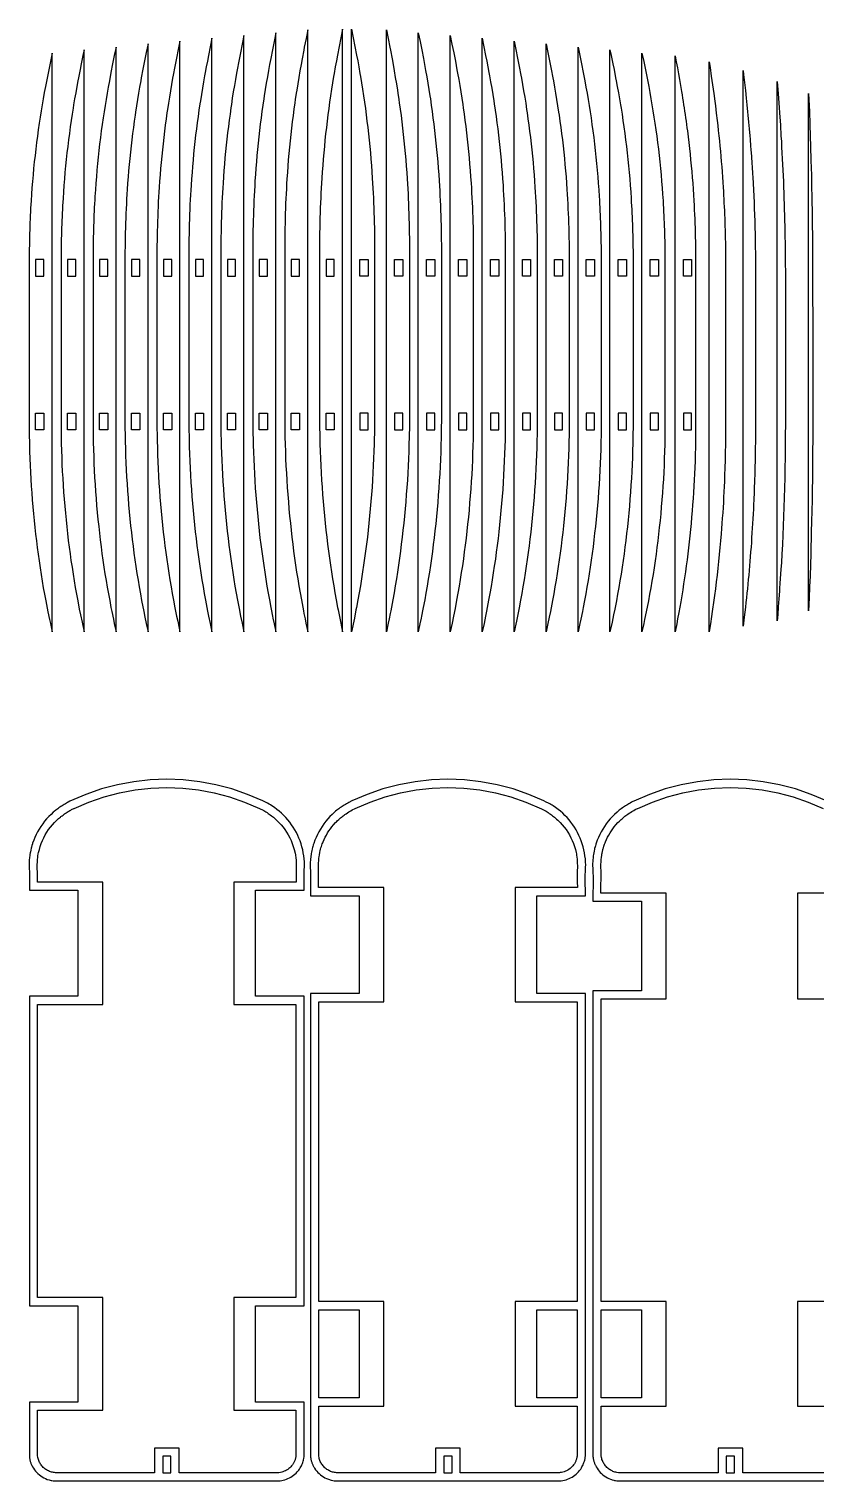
# Model space of a CAD drawing. Extents: x -23.6 to 62.2, y -80.9 to -11.5.
# Drawn here: x 10.55 to 34.45, y -56.18 to -12.07 of the extents above; entities that cross this region are included whole.
import ezdxf

# ---------------------------------------------------------------- set-up
doc = ezdxf.new("R2010")
doc.units = 0
doc.layers.get('0').update_dxf_attribs({"linetype": 'CONTINUOUS'})
doc.layers.add('SECTIONCUTEDGES', color=18, linetype='CONTINUOUS')

msp = doc.modelspace()

# ---------------------------------------------------------------- linework, layer by layer
for points in [[(11.001, -19.074), (10.751, -19.074), (10.751, -19.575), (11.001, -19.575)], [(11.973, -19.074), (11.723, -19.074), (11.723, -19.575), (11.973, -19.575)], [(12.943, -19.074), (12.693, -19.074), (12.693, -19.575), (12.943, -19.575)], [(13.913, -19.074), (13.664, -19.074), (13.664, -19.575), (13.913, -19.575)], [(14.884, -19.074), (14.634, -19.074), (14.634, -19.575), (14.884, -19.575)], [(15.853, -19.074), (15.604, -19.074), (15.604, -19.575), (15.853, -19.575)], [(16.825, -19.074), (16.575, -19.074), (16.575, -19.575), (16.825, -19.575)], [(17.795, -19.074), (17.545, -19.074), (17.545, -19.575), (17.795, -19.575)], [(18.766, -19.074), (18.516, -19.074), (18.516, -19.575), (18.766, -19.575)], [(19.824, -19.074), (19.574, -19.074), (19.574, -19.575), (19.824, -19.575)], [(25.538, -19.074), (25.788, -19.074), (25.788, -19.575), (25.538, -19.575)], [(27.478, -19.074), (27.728, -19.074), (27.728, -19.575), (27.478, -19.575)], [(11.001, -24.244), (10.751, -24.244), (10.751, -23.743), (11.001, -23.743)], [(11.973, -24.244), (11.723, -24.244), (11.723, -23.743), (11.973, -23.743)], [(12.943, -24.244), (12.693, -24.244), (12.693, -23.743), (12.943, -23.743)], [(13.913, -24.244), (13.664, -24.244), (13.664, -23.743), (13.913, -23.743)], [(14.884, -24.244), (14.634, -24.244), (14.634, -23.743), (14.884, -23.743)], [(15.853, -24.244), (15.604, -24.244), (15.604, -23.743), (15.853, -23.743)], [(16.825, -24.244), (16.575, -24.244), (16.575, -23.743), (16.825, -23.743)], [(17.795, -24.244), (17.545, -24.244), (17.545, -23.743), (17.795, -23.743)], [(18.766, -24.244), (18.516, -24.244), (18.516, -23.743), (18.766, -23.743)], [(19.824, -24.244), (19.574, -24.244), (19.574, -23.743), (19.824, -23.743)], [(29.67, -24.244), (29.67, -23.743), (29.42, -23.743), (29.42, -24.244)], [(30.428, -24.244), (30.678, -24.244), (30.678, -23.743), (30.428, -23.743)], [(23.151, -55.932), (23.401, -55.932), (23.401, -55.432), (23.151, -55.432)], [(31.728, -55.932), (31.978, -55.932), (31.978, -55.432), (31.728, -55.432)]]:
    msp.add_lwpolyline(points, close=True)
at = {"layer": 'SECTIONCUTEDGES'}
for points in [[(16.106, -30.385), (16.106, -12.351), (16.053, -12.61), (16.001, -12.87), (15.967, -13.044), (15.934, -13.217), (15.901, -13.391), (15.884, -13.486), (15.849, -13.676), (15.817, -13.867), (15.785, -14.058), (15.755, -14.249), (15.74, -14.344), (15.712, -14.536), (15.685, -14.725), (15.66, -14.914), (15.635, -15.103), (15.612, -15.292), (15.591, -15.482), (15.57, -15.672), (15.551, -15.861), (15.533, -16.051), (15.516, -16.241), (15.501, -16.432), (15.486, -16.622), (15.473, -16.812), (15.464, -16.96), (15.456, -17.108), (15.448, -17.256), (15.44, -17.404), (15.434, -17.553), (15.428, -17.701), (15.423, -17.849), (15.418, -17.997), (15.414, -18.146), (15.411, -18.294), (15.409, -18.442), (15.406, -18.689), (15.406, -24.056), (15.407, -24.25), (15.411, -24.449), (15.413, -24.549), (15.418, -24.765), (15.425, -24.98), (15.434, -25.196), (15.444, -25.411), (15.455, -25.627), (15.468, -25.842), (15.483, -26.057), (15.499, -26.272), (15.516, -26.487), (15.535, -26.702), (15.556, -26.917), (15.578, -27.131), (15.601, -27.341), (15.625, -27.55), (15.651, -27.758), (15.678, -27.967), (15.707, -28.176), (15.737, -28.384), (15.769, -28.592), (15.802, -28.8), (15.837, -29.007), (15.873, -29.215), (15.911, -29.422), (15.975, -29.755), (16.005, -29.907), (16.051, -30.126)], [(17.076, -30.385), (17.076, -12.266), (17.023, -12.527), (16.971, -12.788), (16.921, -13.049), (16.871, -13.311), (16.854, -13.406), (16.82, -13.598), (16.787, -13.789), (16.756, -13.981), (16.725, -14.173), (16.696, -14.365), (16.682, -14.461), (16.656, -14.651), (16.63, -14.841), (16.606, -15.031), (16.583, -15.221), (16.561, -15.412), (16.541, -15.602), (16.521, -15.793), (16.503, -15.984), (16.487, -16.175), (16.471, -16.366), (16.457, -16.557), (16.444, -16.748), (16.435, -16.897), (16.426, -17.046), (16.418, -17.194), (16.411, -17.343), (16.404, -17.492), (16.398, -17.641), (16.393, -17.79), (16.389, -17.939), (16.385, -18.088), (16.382, -18.237), (16.379, -18.386), (16.377, -18.558), (16.376, -18.634), (16.376, -24.026), (16.377, -24.173), (16.381, -24.422), (16.383, -24.522), (16.389, -24.738), (16.396, -24.955), (16.404, -25.171), (16.414, -25.388), (16.426, -25.604), (16.439, -25.821), (16.453, -26.037), (16.469, -26.253), (16.487, -26.469), (16.506, -26.685), (16.526, -26.901), (16.548, -27.116), (16.571, -27.326), (16.595, -27.536), (16.621, -27.746), (16.649, -27.956), (16.677, -28.165), (16.708, -28.375), (16.739, -28.584), (16.773, -28.792), (16.807, -29.001), (16.844, -29.209), (16.881, -29.417), (16.93, -29.676), (16.976, -29.905), (17.021, -30.125)], [(18.047, -30.385), (18.047, -12.181), (17.993, -12.443), (17.942, -12.705), (17.891, -12.968), (17.858, -13.143), (17.824, -13.327), (17.79, -13.519), (17.758, -13.711), (17.726, -13.904), (17.696, -14.097), (17.681, -14.194), (17.653, -14.387), (17.626, -14.577), (17.6, -14.768), (17.576, -14.959), (17.553, -15.15), (17.531, -15.342), (17.511, -15.533), (17.492, -15.725), (17.474, -15.916), (17.457, -16.108), (17.442, -16.3), (17.427, -16.492), (17.414, -16.684), (17.405, -16.834), (17.396, -16.983), (17.389, -17.133), (17.381, -17.282), (17.375, -17.432), (17.369, -17.581), (17.364, -17.731), (17.359, -17.881), (17.355, -18.03), (17.352, -18.18), (17.349, -18.33), (17.348, -18.479), (17.347, -18.606), (17.346, -23.996), (17.348, -24.143), (17.352, -24.394), (17.354, -24.494), (17.359, -24.712), (17.366, -24.929), (17.375, -25.147), (17.385, -25.364), (17.396, -25.582), (17.409, -25.799), (17.424, -26.016), (17.44, -26.234), (17.457, -26.451), (17.476, -26.668), (17.497, -26.884), (17.519, -27.101), (17.541, -27.312), (17.566, -27.523), (17.592, -27.734), (17.619, -27.945), (17.648, -28.155), (17.678, -28.365), (17.71, -28.575), (17.743, -28.785), (17.778, -28.995), (17.814, -29.204), (17.852, -29.413), (17.896, -29.647), (17.906, -29.698), (17.946, -29.903), (17.96, -29.972), (17.996, -30.145)], [(19.017, -30.385), (19.017, -12.096), (18.964, -12.359), (18.912, -12.623), (18.895, -12.711), (18.845, -12.975), (18.812, -13.151), (18.778, -13.344), (18.744, -13.537), (18.712, -13.731), (18.681, -13.924), (18.666, -14.021), (18.637, -14.215), (18.623, -14.312), (18.596, -14.504), (18.571, -14.695), (18.547, -14.887), (18.524, -15.079), (18.502, -15.272), (18.481, -15.464), (18.462, -15.656), (18.444, -15.849), (18.427, -16.042), (18.412, -16.234), (18.398, -16.427), (18.385, -16.62), (18.375, -16.77), (18.367, -16.921), (18.359, -17.071), (18.352, -17.221), (18.345, -17.371), (18.339, -17.522), (18.334, -17.672), (18.329, -17.822), (18.326, -17.973), (18.322, -18.123), (18.32, -18.273), (18.318, -18.424), (18.317, -18.563), (18.317, -23.966), (18.319, -24.164), (18.323, -24.416), (18.324, -24.467), (18.33, -24.685), (18.337, -24.904), (18.345, -25.123), (18.355, -25.341), (18.367, -25.56), (18.38, -25.778), (18.394, -25.996), (18.41, -26.214), (18.428, -26.432), (18.447, -26.65), (18.467, -26.868), (18.489, -27.086), (18.512, -27.298), (18.536, -27.51), (18.562, -27.722), (18.589, -27.933), (18.618, -28.145), (18.648, -28.356), (18.68, -28.567), (18.713, -28.778), (18.748, -28.988), (18.784, -29.198), (18.822, -29.408), (18.886, -29.747), (18.901, -29.824), (18.935, -29.992), (18.962, -30.122)], [(20.076, -30.385), (20.076, -12.069), (20.022, -12.333), (19.97, -12.597), (19.92, -12.861), (19.887, -13.037), (19.853, -13.222), (19.819, -13.415), (19.803, -13.512), (19.77, -13.706), (19.74, -13.9), (19.71, -14.094), (19.682, -14.289), (19.655, -14.48), (19.629, -14.672), (19.605, -14.865), (19.582, -15.057), (19.56, -15.249), (19.54, -15.442), (19.521, -15.635), (19.503, -15.828), (19.486, -16.021), (19.47, -16.214), (19.456, -16.407), (19.443, -16.6), (19.434, -16.75), (19.425, -16.901), (19.417, -17.051), (19.41, -17.202), (19.404, -17.352), (19.398, -17.503), (19.393, -17.653), (19.388, -17.804), (19.384, -17.954), (19.381, -18.105), (19.378, -18.256), (19.376, -18.483), (19.375, -18.546), (19.375, -23.957), (19.377, -24.154), (19.381, -24.407), (19.382, -24.458), (19.388, -24.677), (19.395, -24.896), (19.404, -25.115), (19.414, -25.334), (19.425, -25.552), (19.438, -25.771), (19.453, -25.99), (19.469, -26.208), (19.486, -26.427), (19.505, -26.645), (19.526, -26.863), (19.547, -27.081), (19.57, -27.293), (19.595, -27.506), (19.621, -27.718), (19.648, -27.93), (19.677, -28.141), (19.707, -28.353), (19.739, -28.564), (19.772, -28.775), (19.807, -28.986), (19.843, -29.197), (19.881, -29.407), (19.925, -29.643), (19.939, -29.72), (19.989, -29.969)], [(20.346, -30.385), (20.346, -12.069), (20.399, -12.333), (20.451, -12.597), (20.502, -12.861), (20.535, -13.037), (20.568, -13.222), (20.602, -13.415), (20.619, -13.512), (20.651, -13.706), (20.682, -13.9), (20.712, -14.094), (20.74, -14.289), (20.767, -14.48), (20.792, -14.672), (20.816, -14.865), (20.839, -15.057), (20.861, -15.249), (20.882, -15.442), (20.901, -15.635), (20.919, -15.828), (20.936, -16.021), (20.951, -16.214), (20.965, -16.407), (20.978, -16.6), (20.988, -16.75), (20.996, -16.901), (21.004, -17.051), (21.011, -17.202), (21.018, -17.352), (21.024, -17.503), (21.029, -17.653), (21.034, -17.804), (21.037, -17.954), (21.041, -18.105), (21.043, -18.256), (21.046, -18.483), (21.046, -18.546), (21.046, -23.957), (21.044, -24.154), (21.04, -24.407), (21.039, -24.458), (21.034, -24.677), (21.026, -24.896), (21.018, -25.115), (21.008, -25.334), (20.996, -25.552), (20.983, -25.771), (20.969, -25.99), (20.953, -26.208), (20.935, -26.427), (20.916, -26.645), (20.896, -26.863), (20.874, -27.081), (20.851, -27.293), (20.827, -27.506), (20.801, -27.718), (20.774, -27.93), (20.745, -28.141), (20.715, -28.353), (20.683, -28.564), (20.65, -28.775), (20.615, -28.986), (20.579, -29.197), (20.541, -29.407), (20.497, -29.643), (20.482, -29.72), (20.432, -29.969)], [(21.404, -30.385), (21.404, -12.096), (21.458, -12.359), (21.51, -12.623), (21.527, -12.711), (21.577, -12.975), (21.609, -13.151), (21.644, -13.344), (21.677, -13.537), (21.71, -13.731), (21.74, -13.924), (21.755, -14.021), (21.784, -14.215), (21.798, -14.312), (21.825, -14.504), (21.851, -14.695), (21.875, -14.887), (21.898, -15.079), (21.92, -15.272), (21.94, -15.464), (21.959, -15.656), (21.977, -15.849), (21.994, -16.042), (22.01, -16.234), (22.024, -16.427), (22.037, -16.62), (22.046, -16.77), (22.055, -16.921), (22.063, -17.071), (22.07, -17.221), (22.076, -17.371), (22.082, -17.522), (22.088, -17.672), (22.092, -17.822), (22.096, -17.973), (22.099, -18.123), (22.102, -18.273), (22.104, -18.424), (22.105, -18.563), (22.105, -23.966), (22.103, -24.164), (22.099, -24.416), (22.098, -24.467), (22.092, -24.685), (22.085, -24.904), (22.076, -25.123), (22.066, -25.341), (22.055, -25.56), (22.042, -25.778), (22.027, -25.996), (22.011, -26.214), (21.994, -26.432), (21.975, -26.65), (21.954, -26.868), (21.933, -27.086), (21.91, -27.298), (21.885, -27.51), (21.859, -27.722), (21.832, -27.933), (21.803, -28.145), (21.773, -28.356), (21.741, -28.567), (21.708, -28.778), (21.673, -28.988), (21.637, -29.198), (21.6, -29.408), (21.536, -29.747), (21.52, -29.824), (21.486, -29.992), (21.459, -30.122)], [(22.461, -29.972), (22.425, -30.145), (22.375, -30.385), (22.375, -12.181), (22.428, -12.443), (22.48, -12.705), (22.531, -12.968), (22.563, -13.143), (22.597, -13.327), (22.631, -13.519), (22.664, -13.711), (22.696, -13.904), (22.726, -14.097), (22.741, -14.194), (22.769, -14.387), (22.796, -14.577), (22.821, -14.768), (22.845, -14.959), (22.868, -15.15), (22.89, -15.342), (22.911, -15.533), (22.93, -15.725), (22.948, -15.916), (22.965, -16.108), (22.98, -16.3), (22.994, -16.492), (23.007, -16.684), (23.016, -16.834), (23.025, -16.983), (23.033, -17.133), (23.04, -17.282), (23.047, -17.432), (23.053, -17.581), (23.058, -17.731), (23.062, -17.881), (23.066, -18.03), (23.07, -18.18), (23.072, -18.33), (23.074, -18.479), (23.075, -18.606), (23.075, -23.996), (23.074, -24.143), (23.07, -24.394), (23.068, -24.494), (23.062, -24.712), (23.055, -24.929), (23.047, -25.147), (23.037, -25.364), (23.025, -25.582), (23.012, -25.799), (22.998, -26.016), (22.982, -26.234), (22.964, -26.451), (22.945, -26.668), (22.925, -26.884), (22.903, -27.101), (22.88, -27.312), (22.856, -27.523), (22.83, -27.734), (22.803, -27.945), (22.774, -28.155), (22.743, -28.365), (22.712, -28.575), (22.678, -28.785), (22.644, -28.995), (22.608, -29.204), (22.57, -29.413), (22.526, -29.647), (22.516, -29.698), (22.475, -29.903)], [(23.345, -30.385), (23.345, -12.266), (23.398, -12.527), (23.45, -12.788), (23.501, -13.049), (23.55, -13.311), (23.568, -13.406), (23.602, -13.598), (23.634, -13.789), (23.666, -13.981), (23.696, -14.173), (23.725, -14.365), (23.739, -14.461), (23.766, -14.651), (23.792, -14.841), (23.816, -15.031), (23.839, -15.221), (23.86, -15.412), (23.881, -15.602), (23.9, -15.793), (23.918, -15.984), (23.935, -16.175), (23.95, -16.366), (23.965, -16.557), (23.978, -16.748), (23.987, -16.897), (23.995, -17.046), (24.003, -17.194), (24.011, -17.343), (24.017, -17.492), (24.023, -17.641), (24.028, -17.79), (24.033, -17.939), (24.037, -18.088), (24.04, -18.237), (24.043, -18.386), (24.045, -18.558), (24.045, -18.634), (24.045, -24.026), (24.044, -24.173), (24.04, -24.422), (24.038, -24.522), (24.033, -24.738), (24.026, -24.955), (24.017, -25.171), (24.007, -25.388), (23.996, -25.604), (23.983, -25.821), (23.968, -26.037), (23.952, -26.253), (23.935, -26.469), (23.916, -26.685), (23.895, -26.901), (23.873, -27.116), (23.851, -27.326), (23.826, -27.536), (23.8, -27.746), (23.773, -27.956), (23.744, -28.165), (23.714, -28.375), (23.682, -28.584), (23.649, -28.792), (23.614, -29.001), (23.578, -29.209), (23.54, -29.417), (23.491, -29.676), (23.446, -29.905), (23.4, -30.125)], [(24.316, -30.385), (24.316, -12.351), (24.369, -12.61), (24.421, -12.87), (24.455, -13.044), (24.488, -13.217), (24.52, -13.391), (24.538, -13.486), (24.572, -13.676), (24.605, -13.867), (24.636, -14.058), (24.667, -14.249), (24.681, -14.344), (24.71, -14.536), (24.736, -14.725), (24.762, -14.914), (24.786, -15.103), (24.809, -15.292), (24.831, -15.482), (24.851, -15.672), (24.871, -15.861), (24.889, -16.051), (24.905, -16.241), (24.921, -16.432), (24.935, -16.622), (24.948, -16.812), (24.957, -16.96), (24.966, -17.108), (24.974, -17.256), (24.981, -17.404), (24.988, -17.553), (24.994, -17.701), (24.999, -17.849), (25.003, -17.997), (25.007, -18.146), (25.01, -18.294), (25.013, -18.442), (25.016, -18.689), (25.016, -24.056), (25.014, -24.25), (25.011, -24.449), (25.009, -24.549), (25.003, -24.765), (24.996, -24.98), (24.988, -25.196), (24.978, -25.411), (24.966, -25.627), (24.953, -25.842), (24.939, -26.057), (24.923, -26.272), (24.905, -26.487), (24.886, -26.702), (24.866, -26.917), (24.844, -27.131), (24.821, -27.341), (24.797, -27.55), (24.771, -27.758), (24.743, -27.967), (24.715, -28.176), (24.684, -28.384), (24.653, -28.592), (24.619, -28.8), (24.585, -29.007), (24.548, -29.215), (24.511, -29.422), (24.447, -29.755), (24.416, -29.907), (24.371, -30.126)], [(12.224, -30.385), (12.224, -12.704), (12.189, -12.873), (12.136, -13.128), (12.102, -13.298), (12.052, -13.553), (12.036, -13.638), (12.002, -13.817), (11.968, -14.003), (11.935, -14.19), (11.903, -14.377), (11.888, -14.471), (11.859, -14.658), (11.83, -14.846), (11.802, -15.042), (11.775, -15.239), (11.749, -15.436), (11.725, -15.633), (11.703, -15.83), (11.681, -16.028), (11.661, -16.225), (11.643, -16.423), (11.626, -16.621), (11.61, -16.819), (11.596, -17.017), (11.583, -17.215), (11.576, -17.326), (11.57, -17.437), (11.564, -17.549), (11.559, -17.66), (11.554, -17.771), (11.549, -17.883), (11.545, -17.994), (11.541, -18.106), (11.537, -18.217), (11.534, -18.329), (11.531, -18.44), (11.528, -18.59), (11.524, -18.898), (11.524, -18.956), (11.524, -24.18), (11.526, -24.37), (11.53, -24.614), (11.531, -24.663), (11.537, -24.875), (11.544, -25.086), (11.552, -25.297), (11.562, -25.508), (11.574, -25.719), (11.587, -25.931), (11.601, -26.141), (11.617, -26.352), (11.635, -26.563), (11.654, -26.774), (11.674, -26.984), (11.696, -27.194), (11.719, -27.4), (11.743, -27.605), (11.769, -27.81), (11.796, -28.014), (11.825, -28.219), (11.856, -28.423), (11.887, -28.627), (11.921, -28.831), (11.955, -29.034), (11.991, -29.238), (12.029, -29.441), (12.078, -29.693), (12.113, -29.867), (12.16, -30.089)], [(13.195, -30.385), (13.195, -12.619), (13.141, -12.874), (13.089, -13.131), (13.039, -13.387), (12.99, -13.643), (12.955, -13.831), (12.922, -14.019), (12.889, -14.206), (12.859, -14.395), (12.829, -14.583), (12.801, -14.771), (12.772, -14.969), (12.745, -15.166), (12.72, -15.364), (12.696, -15.562), (12.673, -15.76), (12.652, -15.959), (12.632, -16.157), (12.613, -16.356), (12.596, -16.555), (12.58, -16.754), (12.566, -16.952), (12.553, -17.152), (12.547, -17.263), (12.54, -17.375), (12.534, -17.487), (12.529, -17.599), (12.524, -17.711), (12.519, -17.823), (12.515, -17.935), (12.511, -18.047), (12.508, -18.159), (12.505, -18.271), (12.502, -18.383), (12.499, -18.495), (12.496, -18.725), (12.495, -18.872), (12.494, -24.15), (12.496, -24.341), (12.497, -24.39), (12.501, -24.636), (12.507, -24.848), (12.514, -25.06), (12.523, -25.273), (12.533, -25.485), (12.544, -25.697), (12.557, -25.909), (12.572, -26.121), (12.588, -26.333), (12.605, -26.545), (12.624, -26.756), (12.645, -26.968), (12.666, -27.179), (12.689, -27.385), (12.714, -27.591), (12.74, -27.797), (12.767, -28.003), (12.796, -28.208), (12.826, -28.414), (12.858, -28.619), (12.891, -28.823), (12.926, -29.028), (12.962, -29.232), (13, -29.436), (13.039, -29.64), (13.063, -29.765), (13.113, -30.003), (13.14, -30.13)], [(14.165, -30.385), (14.165, -12.52), (14.112, -12.778), (14.06, -13.035), (14.009, -13.293), (13.96, -13.551), (13.943, -13.645), (13.909, -13.834), (13.876, -14.022), (13.844, -14.211), (13.814, -14.401), (13.785, -14.59), (13.771, -14.685), (13.744, -14.872), (13.719, -15.059), (13.695, -15.247), (13.672, -15.434), (13.65, -15.622), (13.629, -15.81), (13.61, -15.998), (13.592, -16.186), (13.575, -16.375), (13.56, -16.563), (13.546, -16.751), (13.533, -16.94), (13.523, -17.087), (13.515, -17.233), (13.507, -17.38), (13.5, -17.527), (13.493, -17.673), (13.487, -17.82), (13.482, -17.967), (13.477, -18.114), (13.474, -18.261), (13.47, -18.408), (13.468, -18.554), (13.466, -18.701), (13.465, -18.818), (13.465, -24.115), (13.465, -24.18), (13.468, -24.407), (13.472, -24.604), (13.477, -24.818), (13.484, -25.031), (13.493, -25.245), (13.503, -25.458), (13.515, -25.671), (13.528, -25.885), (13.542, -26.098), (13.558, -26.311), (13.576, -26.524), (13.594, -26.736), (13.615, -26.949), (13.637, -27.162), (13.66, -27.369), (13.684, -27.576), (13.71, -27.783), (13.737, -27.99), (13.766, -28.196), (13.796, -28.403), (13.828, -28.609), (13.861, -28.815), (13.896, -29.02), (13.932, -29.226), (13.97, -29.431), (14.034, -29.761), (14.07, -29.937), (14.11, -30.128)], [(15.136, -30.385), (15.136, -12.435), (15.082, -12.694), (15.03, -12.953), (14.98, -13.212), (14.931, -13.471), (14.913, -13.565), (14.879, -13.755), (14.846, -13.945), (14.815, -14.135), (14.784, -14.325), (14.755, -14.515), (14.741, -14.61), (14.715, -14.798), (14.689, -14.987), (14.665, -15.175), (14.642, -15.363), (14.62, -15.552), (14.6, -15.741), (14.58, -15.93), (14.563, -16.119), (14.546, -16.308), (14.53, -16.497), (14.516, -16.687), (14.503, -16.876), (14.494, -17.023), (14.485, -17.171), (14.477, -17.318), (14.47, -17.466), (14.463, -17.613), (14.458, -17.76), (14.452, -17.908), (14.448, -18.056), (14.444, -18.203), (14.441, -18.351), (14.438, -18.498), (14.436, -18.646), (14.435, -18.771), (14.435, -24.086), (14.436, -24.215), (14.438, -24.378), (14.442, -24.576), (14.448, -24.791), (14.455, -25.006), (14.463, -25.22), (14.473, -25.435), (14.485, -25.649), (14.498, -25.863), (14.512, -26.077), (14.528, -26.291), (14.546, -26.505), (14.565, -26.719), (14.585, -26.933), (14.607, -27.146), (14.63, -27.355), (14.655, -27.563), (14.68, -27.771), (14.708, -27.978), (14.737, -28.186), (14.767, -28.393), (14.799, -28.6), (14.832, -28.807), (14.867, -29.014), (14.903, -29.22), (14.94, -29.426), (14.984, -29.658), (15.035, -29.909), (15.067, -30.063)], [(25.286, -30.385), (25.286, -12.435), (25.339, -12.694), (25.391, -12.953), (25.442, -13.212), (25.491, -13.471), (25.508, -13.565), (25.542, -13.755), (25.575, -13.945), (25.607, -14.135), (25.637, -14.325), (25.666, -14.515), (25.68, -14.61), (25.707, -14.798), (25.732, -14.987), (25.757, -15.175), (25.78, -15.363), (25.801, -15.552), (25.822, -15.741), (25.841, -15.93), (25.859, -16.119), (25.876, -16.308), (25.891, -16.497), (25.905, -16.687), (25.918, -16.876), (25.928, -17.023), (25.936, -17.171), (25.944, -17.318), (25.951, -17.466), (25.958, -17.613), (25.964, -17.76), (25.969, -17.908), (25.974, -18.056), (25.978, -18.203), (25.981, -18.351), (25.983, -18.498), (25.985, -18.646), (25.986, -18.771), (25.986, -24.086), (25.985, -24.215), (25.983, -24.378), (25.979, -24.576), (25.974, -24.791), (25.967, -25.006), (25.958, -25.22), (25.948, -25.435), (25.937, -25.649), (25.924, -25.863), (25.909, -26.077), (25.893, -26.291), (25.876, -26.505), (25.857, -26.719), (25.836, -26.933), (25.814, -27.146), (25.791, -27.355), (25.767, -27.563), (25.741, -27.771), (25.714, -27.978), (25.685, -28.186), (25.655, -28.393), (25.623, -28.6), (25.59, -28.807), (25.555, -29.014), (25.519, -29.22), (25.481, -29.426), (25.437, -29.658), (25.387, -29.909), (25.355, -30.063)], [(26.256, -30.385), (26.256, -12.52), (26.31, -12.778), (26.362, -13.035), (26.412, -13.293), (26.461, -13.551), (26.479, -13.645), (26.513, -13.834), (26.546, -14.022), (26.577, -14.211), (26.608, -14.401), (26.637, -14.59), (26.651, -14.685), (26.677, -14.872), (26.703, -15.059), (26.727, -15.247), (26.75, -15.434), (26.772, -15.622), (26.792, -15.81), (26.811, -15.998), (26.829, -16.186), (26.846, -16.375), (26.862, -16.563), (26.876, -16.751), (26.889, -16.94), (26.898, -17.087), (26.907, -17.233), (26.915, -17.38), (26.922, -17.527), (26.928, -17.673), (26.934, -17.82), (26.94, -17.967), (26.944, -18.114), (26.948, -18.261), (26.951, -18.408), (26.954, -18.554), (26.956, -18.701), (26.957, -18.818), (26.957, -24.115), (26.956, -24.18), (26.953, -24.407), (26.95, -24.604), (26.944, -24.818), (26.937, -25.031), (26.929, -25.245), (26.919, -25.458), (26.907, -25.671), (26.894, -25.885), (26.879, -26.098), (26.864, -26.311), (26.846, -26.524), (26.827, -26.736), (26.807, -26.949), (26.785, -27.162), (26.762, -27.369), (26.737, -27.576), (26.712, -27.783), (26.684, -27.99), (26.655, -28.196), (26.625, -28.403), (26.593, -28.609), (26.56, -28.815), (26.525, -29.02), (26.489, -29.226), (26.452, -29.431), (26.388, -29.761), (26.352, -29.937), (26.311, -30.128)], [(27.227, -30.385), (27.227, -12.619), (27.28, -12.874), (27.332, -13.131), (27.383, -13.387), (27.432, -13.643), (27.466, -13.831), (27.5, -14.019), (27.532, -14.206), (27.563, -14.395), (27.593, -14.583), (27.621, -14.771), (27.649, -14.969), (27.676, -15.166), (27.702, -15.364), (27.726, -15.562), (27.749, -15.76), (27.77, -15.959), (27.79, -16.157), (27.808, -16.356), (27.825, -16.555), (27.841, -16.754), (27.855, -16.952), (27.868, -17.152), (27.875, -17.263), (27.881, -17.375), (27.887, -17.487), (27.893, -17.599), (27.898, -17.711), (27.902, -17.823), (27.907, -17.935), (27.91, -18.047), (27.914, -18.159), (27.917, -18.271), (27.92, -18.383), (27.922, -18.495), (27.926, -18.725), (27.927, -18.872), (27.927, -24.15), (27.925, -24.341), (27.925, -24.39), (27.92, -24.636), (27.915, -24.848), (27.907, -25.06), (27.899, -25.273), (27.889, -25.485), (27.877, -25.697), (27.864, -25.909), (27.85, -26.121), (27.834, -26.333), (27.816, -26.545), (27.797, -26.756), (27.777, -26.968), (27.755, -27.179), (27.732, -27.385), (27.708, -27.591), (27.682, -27.797), (27.655, -28.003), (27.626, -28.208), (27.596, -28.414), (27.564, -28.619), (27.531, -28.823), (27.496, -29.028), (27.46, -29.232), (27.422, -29.436), (27.383, -29.64), (27.358, -29.765), (27.309, -30.003), (27.282, -30.13)], [(28.197, -30.385), (28.197, -12.704), (28.233, -12.873), (28.285, -13.128), (28.32, -13.298), (28.37, -13.553), (28.386, -13.638), (28.42, -13.817), (28.454, -14.003), (28.487, -14.19), (28.518, -14.377), (28.533, -14.471), (28.563, -14.658), (28.591, -14.846), (28.62, -15.042), (28.647, -15.239), (28.672, -15.436), (28.696, -15.633), (28.719, -15.83), (28.74, -16.028), (28.76, -16.225), (28.779, -16.423), (28.796, -16.621), (28.812, -16.819), (28.826, -17.017), (28.839, -17.215), (28.845, -17.326), (28.852, -17.437), (28.857, -17.549), (28.863, -17.66), (28.868, -17.771), (28.873, -17.883), (28.877, -17.994), (28.881, -18.106), (28.884, -18.217), (28.887, -18.329), (28.89, -18.44), (28.893, -18.59), (28.897, -18.898), (28.898, -18.956), (28.898, -24.18), (28.896, -24.37), (28.892, -24.614), (28.89, -24.663), (28.885, -24.875), (28.878, -25.086), (28.869, -25.297), (28.859, -25.508), (28.848, -25.719), (28.835, -25.931), (28.82, -26.141), (28.804, -26.352), (28.787, -26.563), (28.768, -26.774), (28.747, -26.984), (28.726, -27.194), (28.703, -27.4), (28.678, -27.605), (28.652, -27.81), (28.625, -28.014), (28.596, -28.219), (28.566, -28.423), (28.534, -28.627), (28.501, -28.831), (28.466, -29.034), (28.43, -29.238), (28.392, -29.441), (28.343, -29.693), (28.308, -29.867), (28.261, -30.089)], [(11.254, -30.385), (11.254, -12.802), (11.201, -13.055), (11.149, -13.308), (11.098, -13.562), (11.049, -13.816), (11.014, -14.002), (10.981, -14.187), (10.949, -14.373), (10.918, -14.559), (10.888, -14.746), (10.86, -14.932), (10.831, -15.128), (10.805, -15.323), (10.779, -15.519), (10.755, -15.715), (10.732, -15.911), (10.711, -16.108), (10.691, -16.304), (10.672, -16.501), (10.655, -16.697), (10.64, -16.894), (10.625, -17.091), (10.612, -17.288), (10.606, -17.399), (10.6, -17.509), (10.594, -17.62), (10.588, -17.731), (10.583, -17.842), (10.578, -17.952), (10.574, -18.063), (10.57, -18.174), (10.567, -18.285), (10.564, -18.396), (10.561, -18.506), (10.555, -18.875), (10.554, -19.02), (10.554, -24.214), (10.555, -24.404), (10.56, -24.646), (10.561, -24.695), (10.566, -24.905), (10.573, -25.115), (10.582, -25.325), (10.592, -25.535), (10.603, -25.745), (10.616, -25.955), (10.631, -26.165), (10.647, -26.375), (10.664, -26.584), (10.683, -26.794), (10.704, -27.003), (10.726, -27.212), (10.748, -27.416), (10.773, -27.62), (10.799, -27.824), (10.826, -28.027), (10.855, -28.231), (10.885, -28.434), (10.917, -28.637), (10.95, -28.84), (10.985, -29.042), (11.021, -29.244), (11.059, -29.446), (11.123, -29.771), (11.172, -30.007), (11.199, -30.132)], [(29.168, -30.385), (29.168, -12.802), (29.221, -13.055), (29.273, -13.308), (29.323, -13.562), (29.373, -13.816), (29.407, -14.002), (29.441, -14.187), (29.473, -14.373), (29.504, -14.559), (29.533, -14.746), (29.562, -14.932), (29.59, -15.128), (29.617, -15.323), (29.643, -15.519), (29.667, -15.715), (29.689, -15.911), (29.711, -16.108), (29.731, -16.304), (29.749, -16.501), (29.766, -16.697), (29.782, -16.894), (29.796, -17.091), (29.809, -17.288), (29.816, -17.399), (29.822, -17.509), (29.828, -17.62), (29.833, -17.731), (29.838, -17.842), (29.843, -17.952), (29.847, -18.063), (29.851, -18.174), (29.855, -18.285), (29.858, -18.396), (29.861, -18.506), (29.867, -18.875), (29.868, -19.02), (29.868, -24.214), (29.866, -24.404), (29.862, -24.646), (29.861, -24.695), (29.855, -24.905), (29.848, -25.115), (29.84, -25.325), (29.83, -25.535), (29.818, -25.745), (29.805, -25.955), (29.791, -26.165), (29.775, -26.375), (29.757, -26.584), (29.738, -26.794), (29.718, -27.003), (29.696, -27.212), (29.673, -27.416), (29.649, -27.62), (29.623, -27.824), (29.596, -28.027), (29.567, -28.231), (29.536, -28.434), (29.505, -28.637), (29.471, -28.84), (29.437, -29.042), (29.4, -29.244), (29.363, -29.446), (29.299, -29.771), (29.25, -30.007), (29.223, -30.132)], [(30.224, -30.142), (30.176, -30.385), (30.176, -12.887), (30.21, -13.067), (30.244, -13.247), (30.277, -13.427), (30.309, -13.607), (30.34, -13.788), (30.371, -13.968), (30.388, -14.068), (30.404, -14.168), (30.42, -14.267), (30.435, -14.367), (30.451, -14.467), (30.465, -14.566), (30.48, -14.666), (30.494, -14.766), (30.508, -14.866), (30.522, -14.966), (30.535, -15.066), (30.548, -15.166), (30.57, -15.342), (30.591, -15.518), (30.611, -15.694), (30.63, -15.871), (30.648, -16.047), (30.664, -16.224), (30.68, -16.4), (30.695, -16.577), (30.709, -16.754), (30.721, -16.931), (30.733, -17.108), (30.744, -17.285), (30.751, -17.423), (30.758, -17.561), (30.765, -17.699), (30.771, -17.837), (30.776, -17.975), (30.781, -18.113), (30.786, -18.251), (30.789, -18.389), (30.793, -18.527), (30.795, -18.665), (30.797, -18.803), (30.8, -19.074), (30.8, -24.271), (30.798, -24.486), (30.797, -24.54), (30.793, -24.778), (30.787, -24.99), (30.78, -25.201), (30.773, -25.39), (30.765, -25.579), (30.756, -25.768), (30.745, -25.957), (30.734, -26.146), (30.721, -26.334), (30.707, -26.523), (30.693, -26.711), (30.677, -26.9), (30.66, -27.088), (30.642, -27.276), (30.623, -27.464), (30.603, -27.647), (30.582, -27.83), (30.561, -28.013), (30.538, -28.196), (30.514, -28.378), (30.489, -28.561), (30.462, -28.743), (30.435, -28.925), (30.407, -29.107), (30.377, -29.288), (30.347, -29.47), (30.29, -29.794), (30.253, -29.993)], [(31.209, -30.385), (31.209, -13.063), (31.236, -13.237), (31.275, -13.499), (31.312, -13.761), (31.349, -14.023), (31.38, -14.258), (31.399, -14.405), (31.427, -14.627), (31.453, -14.849), (31.47, -14.997), (31.488, -15.153), (31.504, -15.31), (31.52, -15.467), (31.536, -15.624), (31.55, -15.78), (31.564, -15.937), (31.578, -16.094), (31.59, -16.251), (31.602, -16.408), (31.614, -16.566), (31.624, -16.723), (31.634, -16.88), (31.641, -16.998), (31.648, -17.116), (31.654, -17.234), (31.66, -17.351), (31.666, -17.469), (31.671, -17.587), (31.676, -17.705), (31.681, -17.823), (31.685, -17.941), (31.689, -18.059), (31.692, -18.177), (31.697, -18.375), (31.702, -18.616), (31.703, -18.697), (31.706, -18.914), (31.708, -19.12), (31.708, -19.188), (31.708, -24.306), (31.705, -24.632), (31.704, -24.713), (31.701, -24.911), (31.694, -25.201), (31.689, -25.375), (31.679, -25.651), (31.673, -25.811), (31.666, -25.971), (31.658, -26.131), (31.65, -26.29), (31.641, -26.45), (31.631, -26.609), (31.621, -26.769), (31.61, -26.929), (31.599, -27.088), (31.587, -27.247), (31.574, -27.407), (31.556, -27.616), (31.537, -27.825), (31.517, -28.033), (31.496, -28.242), (31.474, -28.451), (31.45, -28.659), (31.425, -28.867), (31.399, -29.075), (31.372, -29.283), (31.344, -29.491), (31.315, -29.699), (31.272, -29.986), (31.26, -30.066)], [(32.242, -30.215), (32.242, -13.324), (32.256, -13.447), (32.285, -13.694), (32.312, -13.941), (32.337, -14.169), (32.358, -14.376), (32.379, -14.584), (32.389, -14.688), (32.408, -14.896), (32.427, -15.104), (32.445, -15.312), (32.453, -15.417), (32.47, -15.627), (32.478, -15.732), (32.494, -15.941), (32.508, -16.151), (32.515, -16.256), (32.528, -16.466), (32.534, -16.571), (32.545, -16.762), (32.555, -16.953), (32.565, -17.144), (32.573, -17.335), (32.581, -17.526), (32.588, -17.717), (32.594, -17.908), (32.599, -18.099), (32.604, -18.29), (32.608, -18.481), (32.611, -18.672), (32.614, -18.901), (32.615, -19.125), (32.616, -19.297), (32.616, -24.287), (32.614, -24.585), (32.611, -24.824), (32.609, -25.003), (32.604, -25.231), (32.601, -25.345), (32.595, -25.573), (32.588, -25.8), (32.58, -26.028), (32.576, -26.142), (32.566, -26.369), (32.559, -26.514), (32.552, -26.658), (32.545, -26.803), (32.537, -26.947), (32.529, -27.092), (32.52, -27.236), (32.511, -27.38), (32.501, -27.525), (32.491, -27.669), (32.481, -27.813), (32.47, -27.957), (32.459, -28.102), (32.447, -28.241), (32.436, -28.38), (32.424, -28.519), (32.411, -28.658), (32.398, -28.797), (32.385, -28.935), (32.371, -29.074), (32.357, -29.213), (32.342, -29.352), (32.327, -29.491), (32.312, -29.629), (32.276, -29.936)], [(33.275, -30.053), (33.275, -13.665), (33.304, -14.041), (33.335, -14.457), (33.346, -14.61), (33.372, -14.99), (33.392, -15.316), (33.403, -15.489), (33.412, -15.662), (33.422, -15.835), (33.431, -16.008), (33.439, -16.182), (33.448, -16.355), (33.455, -16.528), (33.463, -16.702), (33.47, -16.875), (33.477, -17.048), (33.483, -17.222), (33.488, -17.388), (33.493, -17.555), (33.498, -17.722), (33.503, -17.889), (33.507, -18.055), (33.51, -18.222), (33.513, -18.389), (33.516, -18.556), (33.519, -18.723), (33.52, -18.89), (33.522, -19.057), (33.523, -19.223), (33.524, -19.429), (33.525, -19.636), (33.527, -21.555), (33.524, -23.99), (33.522, -24.489), (33.52, -24.793), (33.517, -25.097), (33.513, -25.402), (33.507, -25.706), (33.5, -26.01), (33.492, -26.314), (33.483, -26.599), (33.472, -26.883), (33.461, -27.167), (33.448, -27.451), (33.433, -27.735), (33.418, -28.019), (33.403, -28.275), (33.389, -28.488), (33.381, -28.626), (33.361, -28.913), (33.351, -29.057), (33.346, -29.145), (33.328, -29.382), (33.31, -29.619), (33.291, -29.856)], [(34.231, -29.75), (34.231, -14.025), (34.253, -14.576), (34.267, -14.957), (34.281, -15.338), (34.29, -15.63), (34.302, -16.067), (34.314, -16.505), (34.32, -16.797), (34.329, -17.235), (34.337, -17.673), (34.341, -17.965), (34.346, -18.403), (34.348, -18.694), (34.35, -18.95), (34.351, -19.28), (34.356, -21.723), (34.355, -24.392), (34.354, -24.608), (34.353, -24.824), (34.352, -25.04), (34.35, -25.257), (34.348, -25.473), (34.345, -25.742), (34.34, -26.063), (34.335, -26.384), (34.328, -26.706), (34.321, -27.027), (34.313, -27.349), (34.309, -27.509), (34.3, -27.844), (34.295, -28.011), (34.284, -28.345), (34.273, -28.679), (34.261, -29.014), (34.248, -29.348)], [(20.597, -19.575), (20.597, -19.074), (20.847, -19.074), (20.847, -19.575)], [(21.906, -19.575), (21.656, -19.575), (21.656, -19.074), (21.906, -19.074)], [(22.626, -19.575), (22.626, -19.074), (22.876, -19.074), (22.876, -19.575)], [(23.597, -19.575), (23.597, -19.074), (23.847, -19.074), (23.847, -19.575)], [(24.568, -19.575), (24.568, -19.074), (24.818, -19.074), (24.818, -19.575)], [(26.508, -19.575), (26.508, -19.074), (26.758, -19.074), (26.758, -19.575)], [(28.449, -19.575), (28.449, -19.074), (28.699, -19.074), (28.699, -19.575)], [(29.42, -19.575), (29.42, -19.074), (29.67, -19.074), (29.67, -19.575)], [(30.428, -19.575), (30.428, -19.074), (30.678, -19.074), (30.678, -19.575)], [(20.597, -24.244), (20.847, -24.244), (20.847, -23.743), (20.597, -23.743)], [(21.656, -24.244), (21.906, -24.244), (21.906, -23.743), (21.656, -23.743)], [(22.626, -24.244), (22.876, -24.244), (22.876, -23.743), (22.626, -23.743)], [(23.847, -24.244), (23.847, -23.743), (23.597, -23.743), (23.597, -24.244)], [(24.568, -24.244), (24.818, -24.244), (24.818, -23.743), (24.568, -23.743)], [(25.538, -24.244), (25.788, -24.244), (25.788, -23.743), (25.538, -23.743)], [(26.508, -24.244), (26.758, -24.244), (26.758, -23.743), (26.508, -23.743)], [(27.478, -24.244), (27.728, -24.244), (27.728, -23.743), (27.478, -23.743)], [(28.449, -24.244), (28.699, -24.244), (28.699, -23.743), (28.449, -23.743)], [(11.106, -56.133), (11.16, -56.151), (11.192, -56.16), (11.22, -56.166), (11.248, -56.171), (11.286, -56.177), (11.337, -56.182), (18.13, -56.182), (18.175, -56.178), (18.225, -56.171), (18.274, -56.16), (18.322, -56.147), (18.369, -56.131), (18.416, -56.112), (18.461, -56.09), (18.505, -56.066), (18.547, -56.039), (18.588, -56.009), (18.626, -55.978), (18.663, -55.943), (18.698, -55.907), (18.722, -55.879), (18.745, -55.849), (18.767, -55.819), (18.787, -55.788), (18.806, -55.756), (18.823, -55.723), (18.839, -55.689), (18.854, -55.655), (18.867, -55.62), (18.878, -55.584), (18.888, -55.548), (18.901, -55.487), (18.906, -55.452), (18.908, -55.438), (18.908, -55.43), (18.909, -53.785), (17.433, -53.785), (17.433, -50.857), (18.909, -50.857), (18.909, -41.455), (17.433, -41.455), (17.433, -38.236), (18.909, -38.236), (18.908, -38.189), (18.907, -38.004), (18.906, -37.911), (18.907, -37.795), (18.909, -37.661), (18.912, -37.599), (18.916, -37.546), (18.918, -37.501), (18.918, -37.466), (18.915, -37.373), (18.908, -37.28), (18.897, -37.188), (18.882, -37.096), (18.864, -37.005), (18.841, -36.915), (18.815, -36.826), (18.784, -36.738), (18.75, -36.652), (18.713, -36.567), (18.671, -36.484), (18.626, -36.402), (18.578, -36.323), (18.526, -36.246), (18.471, -36.171), (18.413, -36.099), (18.352, -36.029), (18.288, -35.962), (18.221, -35.897), (18.151, -35.836), (18.079, -35.778), (18.004, -35.722), (17.922, -35.667), (17.883, -35.643), (17.848, -35.622), (17.797, -35.593), (17.77, -35.579), (17.67, -35.529), (17.65, -35.52), (17.189, -35.322), (16.714, -35.158), (16.229, -35.03), (15.735, -34.938), (15.236, -34.883), (14.734, -34.864), (14.233, -34.883), (13.734, -34.938), (13.24, -35.03), (12.755, -35.158), (12.28, -35.322), (11.791, -35.533), (11.743, -35.557), (11.724, -35.567), (11.689, -35.586), (11.655, -35.605), (11.621, -35.625), (11.587, -35.646), (11.553, -35.667), (11.52, -35.689), (11.487, -35.711), (11.455, -35.734), (11.423, -35.758), (11.391, -35.782), (11.36, -35.806), (11.315, -35.843), (11.288, -35.866), (11.218, -35.93), (11.15, -35.997), (11.085, -36.067), (11.024, -36.14), (10.965, -36.216), (10.911, -36.295), (10.859, -36.375), (10.812, -36.458), (10.768, -36.543), (10.728, -36.63), (10.692, -36.718), (10.66, -36.808), (10.655, -36.823), (10.639, -36.874), (10.625, -36.926), (10.617, -36.956), (10.603, -37.017), (10.593, -37.063), (10.586, -37.1), (10.578, -37.144), (10.572, -37.189), (10.566, -37.233), (10.563, -37.256), (10.559, -37.301), (10.554, -37.368), (10.553, -37.392), (10.551, -37.449), (10.551, -37.473), (10.552, -37.524), (10.554, -37.557), (10.556, -37.588), (10.56, -37.662), (10.561, -37.74), (10.562, -37.784), (10.562, -37.856), (10.561, -38.082), (10.56, -38.236), (12.036, -38.236), (12.036, -41.455), (10.56, -41.455), (10.56, -50.857), (12.036, -50.857), (12.036, -53.785), (10.56, -53.785), (10.561, -55.433), (10.561, -55.443), (10.564, -55.462), (10.567, -55.485), (10.57, -55.506), (10.574, -55.526), (10.579, -55.547), (10.584, -55.568), (10.59, -55.588), (10.596, -55.608), (10.603, -55.628), (10.61, -55.648), (10.618, -55.668), (10.626, -55.687), (10.635, -55.707), (10.646, -55.728), (10.658, -55.75), (10.685, -55.797), (10.716, -55.841), (10.749, -55.883), (10.785, -55.923), (10.823, -55.96), (10.864, -55.996), (10.906, -56.028), (10.951, -56.058), (10.998, -56.085), (11.046, -56.108)], [(11.059, -55.829), (11.033, -55.811), (11.009, -55.79), (10.985, -55.769), (10.963, -55.746), (10.942, -55.722), (10.922, -55.697), (10.904, -55.671), (10.887, -55.644), (10.872, -55.616), (10.858, -55.587), (10.846, -55.557), (10.835, -55.527), (10.826, -55.496), (10.819, -55.465), (10.81, -55.409), (10.81, -54.035), (12.79, -54.035), (12.79, -50.607), (10.81, -50.607), (10.81, -41.704), (12.79, -41.704), (12.79, -37.986), (10.805, -37.986), (10.804, -37.816), (10.802, -37.446), (10.804, -37.393), (10.806, -37.35), (10.808, -37.321), (10.811, -37.292), (10.815, -37.248), (10.821, -37.204), (10.823, -37.19), (10.833, -37.132), (10.842, -37.089), (10.864, -36.997), (10.891, -36.905), (10.923, -36.815), (10.959, -36.726), (10.999, -36.639), (11.044, -36.555), (11.093, -36.473), (11.146, -36.393), (11.203, -36.317), (11.264, -36.243), (11.329, -36.173), (11.397, -36.105), (11.448, -36.058), (11.503, -36.013), (11.521, -35.998), (11.558, -35.969), (11.583, -35.95), (11.608, -35.932), (11.633, -35.914), (11.659, -35.897), (11.685, -35.88), (11.711, -35.863), (11.737, -35.847), (11.764, -35.831), (11.79, -35.816), (11.817, -35.801), (11.845, -35.786), (11.912, -35.752), (11.92, -35.748), (12.37, -35.555), (12.828, -35.398), (13.295, -35.274), (13.771, -35.186), (14.251, -35.132), (14.734, -35.115), (15.218, -35.132), (15.698, -35.186), (16.174, -35.274), (16.641, -35.398), (17.099, -35.555), (17.556, -35.751), (17.572, -35.759), (17.644, -35.796), (17.679, -35.816), (17.713, -35.836), (17.747, -35.856), (17.781, -35.877), (17.814, -35.899), (17.846, -35.922), (17.879, -35.945), (17.911, -35.969), (17.942, -35.993), (17.973, -36.018), (18.003, -36.044), (18.072, -36.105), (18.14, -36.173), (18.205, -36.243), (18.266, -36.317), (18.323, -36.394), (18.376, -36.473), (18.425, -36.555), (18.47, -36.64), (18.51, -36.726), (18.546, -36.815), (18.578, -36.905), (18.605, -36.997), (18.63, -37.104), (18.64, -37.154), (18.646, -37.19), (18.652, -37.234), (18.655, -37.263), (18.66, -37.307), (18.664, -37.372), (18.666, -37.414), (18.666, -37.435), (18.667, -37.478), (18.666, -37.647), (18.665, -37.986), (16.774, -37.986), (16.774, -41.704), (18.659, -41.704), (18.659, -50.607), (16.774, -50.607), (16.774, -54.035), (18.659, -54.035), (18.659, -55.41), (18.652, -55.461), (18.648, -55.482), (18.643, -55.502), (18.638, -55.522), (18.631, -55.543), (18.624, -55.562), (18.616, -55.582), (18.607, -55.601), (18.598, -55.62), (18.588, -55.639), (18.577, -55.657), (18.566, -55.674), (18.553, -55.692), (18.528, -55.723), (18.501, -55.753), (18.472, -55.781), (18.442, -55.807), (18.409, -55.831), (18.375, -55.852), (18.34, -55.871), (18.303, -55.888), (18.265, -55.902), (18.227, -55.914), (18.187, -55.923), (18.14, -55.93), (18.115, -55.932), (15.109, -55.932), (15.109, -55.183), (14.36, -55.183), (14.36, -55.932), (11.351, -55.932), (11.323, -55.929), (11.292, -55.925), (11.26, -55.919), (11.23, -55.911), (11.2, -55.901), (11.17, -55.89), (11.141, -55.877), (11.113, -55.863), (11.085, -55.847)], [(19.447, -56.028), (19.492, -56.058), (19.539, -56.085), (19.587, -56.108), (19.646, -56.132), (19.674, -56.142), (19.696, -56.149), (19.728, -56.158), (19.742, -56.162), (19.78, -56.17), (19.818, -56.176), (19.865, -56.181), (19.879, -56.182), (26.671, -56.182), (26.716, -56.178), (26.766, -56.171), (26.815, -56.16), (26.863, -56.147), (26.911, -56.131), (26.957, -56.112), (27.002, -56.09), (27.046, -56.066), (27.088, -56.039), (27.129, -56.009), (27.167, -55.978), (27.204, -55.943), (27.239, -55.907), (27.263, -55.879), (27.286, -55.849), (27.308, -55.819), (27.328, -55.788), (27.347, -55.756), (27.364, -55.723), (27.38, -55.689), (27.395, -55.655), (27.408, -55.62), (27.419, -55.584), (27.429, -55.548), (27.439, -55.502), (27.444, -55.472), (27.448, -55.446), (27.45, -55.428), (27.45, -41.371), (25.974, -41.371), (25.974, -38.402), (27.45, -38.402), (27.449, -38.343), (27.447, -37.926), (27.447, -37.896), (27.448, -37.748), (27.45, -37.688), (27.451, -37.635), (27.454, -37.59), (27.456, -37.573), (27.458, -37.519), (27.459, -37.471), (27.456, -37.373), (27.449, -37.28), (27.438, -37.188), (27.423, -37.096), (27.405, -37.005), (27.382, -36.915), (27.356, -36.826), (27.325, -36.738), (27.291, -36.652), (27.254, -36.567), (27.212, -36.484), (27.167, -36.402), (27.119, -36.323), (27.067, -36.246), (27.012, -36.171), (26.954, -36.099), (26.893, -36.029), (26.829, -35.962), (26.762, -35.897), (26.692, -35.836), (26.62, -35.778), (26.545, -35.722), (26.468, -35.67), (26.439, -35.652), (26.404, -35.631), (26.366, -35.609), (26.332, -35.59), (26.261, -35.554), (26.192, -35.52), (25.73, -35.322), (25.255, -35.158), (24.77, -35.03), (24.276, -34.938), (23.777, -34.883), (23.276, -34.864), (22.774, -34.883), (22.275, -34.938), (21.781, -35.03), (21.296, -35.158), (20.821, -35.322), (20.36, -35.52), (20.265, -35.567), (20.231, -35.586), (20.196, -35.605), (20.162, -35.625), (20.128, -35.646), (20.094, -35.667), (20.061, -35.689), (20.028, -35.711), (19.996, -35.734), (19.964, -35.758), (19.932, -35.782), (19.901, -35.806), (19.864, -35.836), (19.83, -35.866), (19.759, -35.93), (19.691, -35.997), (19.626, -36.067), (19.565, -36.14), (19.506, -36.216), (19.452, -36.295), (19.4, -36.375), (19.353, -36.458), (19.309, -36.543), (19.269, -36.63), (19.233, -36.718), (19.199, -36.816), (19.185, -36.859), (19.17, -36.911), (19.166, -36.926), (19.151, -36.987), (19.14, -37.032), (19.131, -37.078), (19.123, -37.122), (19.116, -37.167), (19.113, -37.189), (19.107, -37.233), (19.102, -37.278), (19.098, -37.323), (19.094, -37.38), (19.093, -37.415), (19.092, -37.473), (19.092, -37.491), (19.094, -37.552), (19.1, -37.642), (19.102, -37.693), (19.104, -37.904), (19.104, -37.971), (19.102, -38.175), (19.102, -38.402), (20.577, -38.402), (20.577, -41.371), (19.102, -41.371), (19.102, -55.431), (19.103, -55.443), (19.105, -55.462), (19.108, -55.485), (19.111, -55.506), (19.115, -55.526), (19.12, -55.547), (19.125, -55.568), (19.131, -55.588), (19.137, -55.608), (19.144, -55.628), (19.151, -55.648), (19.159, -55.668), (19.167, -55.687), (19.176, -55.707), (19.194, -55.743), (19.198, -55.749), (19.226, -55.797), (19.257, -55.841), (19.29, -55.883), (19.326, -55.923), (19.364, -55.96), (19.405, -55.996)], [(19.626, -55.847), (19.6, -55.829), (19.574, -55.811), (19.55, -55.79), (19.526, -55.769), (19.504, -55.746), (19.483, -55.722), (19.463, -55.697), (19.445, -55.671), (19.428, -55.644), (19.413, -55.616), (19.399, -55.587), (19.387, -55.557), (19.376, -55.527), (19.367, -55.496), (19.36, -55.465), (19.354, -55.433), (19.352, -55.414), (19.351, -55.41), (19.351, -53.91), (21.331, -53.91), (21.331, -50.732), (19.351, -50.732), (19.351, -41.621), (21.331, -41.621), (21.331, -38.152), (19.346, -38.152), (19.346, -37.966), (19.348, -37.78), (19.348, -37.687), (19.346, -37.571), (19.345, -37.515), (19.346, -37.452), (19.347, -37.404), (19.351, -37.343), (19.357, -37.274), (19.365, -37.206), (19.37, -37.17), (19.374, -37.147), (19.382, -37.102), (19.386, -37.08), (19.396, -37.035), (19.407, -36.99), (19.419, -36.946), (19.433, -36.902), (19.443, -36.87), (19.459, -36.827), (19.473, -36.79), (19.485, -36.759), (19.515, -36.69), (19.548, -36.623), (19.583, -36.557), (19.621, -36.493), (19.662, -36.43), (19.705, -36.369), (19.75, -36.309), (19.798, -36.251), (19.862, -36.181), (19.888, -36.154), (19.914, -36.128), (19.957, -36.088), (19.986, -36.061), (20.015, -36.037), (20.044, -36.013), (20.058, -36.001), (20.088, -35.977), (20.118, -35.955), (20.148, -35.933), (20.183, -35.908), (20.223, -35.882), (20.263, -35.856), (20.304, -35.831), (20.325, -35.819), (20.367, -35.796), (20.461, -35.748), (20.912, -35.555), (21.369, -35.398), (21.836, -35.274), (22.312, -35.186), (22.792, -35.132), (23.276, -35.115), (23.759, -35.132), (24.239, -35.186), (24.715, -35.274), (25.182, -35.398), (25.64, -35.555), (26.117, -35.761), (26.179, -35.793), (26.22, -35.816), (26.254, -35.836), (26.288, -35.856), (26.322, -35.877), (26.355, -35.899), (26.387, -35.922), (26.42, -35.945), (26.452, -35.969), (26.483, -35.993), (26.514, -36.018), (26.544, -36.044), (26.576, -36.071), (26.609, -36.102), (26.681, -36.173), (26.746, -36.243), (26.807, -36.317), (26.864, -36.394), (26.917, -36.473), (26.966, -36.555), (27.011, -36.64), (27.051, -36.726), (27.087, -36.815), (27.119, -36.905), (27.146, -36.997), (27.168, -37.09), (27.177, -37.131), (27.184, -37.174), (27.19, -37.216), (27.191, -37.23), (27.197, -37.288), (27.199, -37.316), (27.203, -37.374), (27.205, -37.42), (27.206, -37.482), (27.206, -37.545), (27.204, -37.639), (27.204, -37.702), (27.204, -37.877), (27.205, -37.984), (27.206, -38.152), (25.315, -38.152), (25.315, -41.621), (27.2, -41.621), (27.2, -50.732), (25.315, -50.732), (25.315, -53.91), (27.2, -53.91), (27.199, -55.415), (27.198, -55.432), (27.194, -55.455), (27.189, -55.482), (27.184, -55.502), (27.179, -55.522), (27.172, -55.543), (27.165, -55.562), (27.157, -55.582), (27.148, -55.601), (27.139, -55.62), (27.129, -55.639), (27.118, -55.657), (27.107, -55.674), (27.094, -55.692), (27.069, -55.723), (27.042, -55.753), (27.013, -55.781), (26.983, -55.807), (26.95, -55.831), (26.916, -55.852), (26.881, -55.871), (26.844, -55.888), (26.806, -55.902), (26.768, -55.914), (26.729, -55.923), (26.687, -55.929), (26.66, -55.932), (23.65, -55.932), (23.65, -55.183), (22.901, -55.183), (22.901, -55.932), (19.888, -55.932), (19.864, -55.929), (19.833, -55.925), (19.802, -55.919), (19.771, -55.911), (19.741, -55.901), (19.711, -55.89), (19.682, -55.877), (19.654, -55.863)], [(19.351, -53.66), (19.351, -50.982), (20.577, -50.982), (20.577, -53.66)], [(25.974, -53.66), (25.974, -50.982), (27.2, -50.982), (27.2, -53.66)], [(27.929, -53.66), (27.929, -50.982), (29.155, -50.982), (29.155, -53.66)], [(14.61, -55.932), (14.86, -55.932), (14.86, -55.432), (14.61, -55.432)]]:
    msp.add_lwpolyline(points, close=True, dxfattribs=at)
for points in [[(34.77, -35.52), (34.307, -35.322), (33.833, -35.158), (33.347, -35.03), (32.854, -34.938), (32.355, -34.883), (31.853, -34.864), (31.352, -34.883), (30.853, -34.938), (30.359, -35.03), (29.874, -35.158), (29.399, -35.322), (28.922, -35.527), (28.891, -35.542), (28.853, -35.562), (28.808, -35.586), (28.774, -35.605), (28.739, -35.625), (28.706, -35.646), (28.672, -35.667), (28.639, -35.689), (28.606, -35.711), (28.573, -35.734), (28.541, -35.758), (28.51, -35.782), (28.479, -35.806), (28.426, -35.85), (28.414, -35.86), (28.337, -35.93), (28.269, -35.997), (28.204, -36.067), (28.143, -36.14), (28.084, -36.216), (28.03, -36.295), (27.978, -36.375), (27.931, -36.458), (27.887, -36.543), (27.847, -36.63), (27.811, -36.718), (27.772, -36.83), (27.767, -36.845), (27.754, -36.889), (27.748, -36.911), (27.732, -36.971), (27.728, -36.987), (27.715, -37.047), (27.705, -37.1), (27.697, -37.144), (27.69, -37.189), (27.685, -37.233), (27.682, -37.256), (27.678, -37.301), (27.673, -37.368), (27.671, -37.415), (27.67, -37.473), (27.67, -37.501), (27.672, -37.552), (27.677, -37.62), (27.679, -37.68), (27.682, -37.836), (27.682, -37.983), (27.682, -38.092), (27.68, -38.332), (27.679, -38.568), (29.155, -38.568), (29.155, -41.288), (27.679, -41.288), (27.68, -55.433), (27.681, -55.445), (27.683, -55.462), (27.686, -55.485), (27.689, -55.506), (27.693, -55.526), (27.698, -55.547), (27.703, -55.568), (27.709, -55.588), (27.715, -55.608), (27.722, -55.628), (27.729, -55.648), (27.737, -55.668), (27.745, -55.687), (27.754, -55.707), (27.773, -55.744), (27.776, -55.75), (27.804, -55.797), (27.835, -55.841), (27.868, -55.883), (27.904, -55.923), (27.942, -55.96), (27.983, -55.996), (28.025, -56.028), (28.07, -56.058), (28.117, -56.085), (28.165, -56.108), (28.217, -56.13), (28.243, -56.139), (28.262, -56.146), (28.311, -56.16), (28.33, -56.164), (28.367, -56.171), (28.405, -56.177), (28.455, -56.182), (35.249, -56.182)], [(35.237, -55.932), (32.228, -55.932), (32.228, -55.183), (31.479, -55.183), (31.479, -55.932), (28.466, -55.932), (28.453, -55.931), (28.41, -55.925), (28.379, -55.919), (28.349, -55.911), (28.318, -55.901), (28.289, -55.89), (28.26, -55.877), (28.232, -55.863), (28.204, -55.847), (28.178, -55.829), (28.152, -55.811), (28.128, -55.79), (28.104, -55.769), (28.082, -55.746), (28.061, -55.722), (28.041, -55.697), (28.023, -55.671), (28.006, -55.644), (27.991, -55.616), (27.977, -55.587), (27.965, -55.557), (27.954, -55.527), (27.945, -55.496), (27.938, -55.465), (27.93, -55.419), (27.929, -55.409), (27.929, -53.91), (29.908, -53.91), (29.908, -50.732), (27.929, -50.732), (27.929, -41.538), (29.908, -41.538), (29.908, -38.319), (27.923, -38.319), (27.924, -38.116), (27.926, -37.84), (27.926, -37.731), (27.925, -37.644), (27.923, -37.541), (27.923, -37.479), (27.924, -37.428), (27.926, -37.387), (27.927, -37.367), (27.93, -37.326), (27.934, -37.286), (27.938, -37.245), (27.94, -37.225), (27.946, -37.181), (27.95, -37.158), (27.954, -37.134), (27.958, -37.11), (27.962, -37.087), (27.967, -37.063), (27.973, -37.04), (27.978, -37.017), (27.984, -36.993), (27.99, -36.97), (27.997, -36.947), (28.014, -36.892), (28.034, -36.835), (28.047, -36.799), (28.063, -36.759), (28.093, -36.69), (28.126, -36.623), (28.161, -36.557), (28.199, -36.493), (28.24, -36.43), (28.283, -36.369), (28.328, -36.309), (28.376, -36.251), (28.439, -36.181), (28.485, -36.135), (28.535, -36.088), (28.564, -36.061), (28.593, -36.037), (28.622, -36.013), (28.651, -35.989), (28.681, -35.966), (28.711, -35.944), (28.742, -35.922), (28.781, -35.895), (28.821, -35.869), (28.862, -35.843), (28.882, -35.831), (28.924, -35.808), (28.966, -35.785), (29.03, -35.753), (29.039, -35.748), (29.489, -35.555), (29.947, -35.398), (30.414, -35.274), (30.89, -35.186), (31.37, -35.132), (31.853, -35.115), (32.337, -35.132), (32.817, -35.186), (33.293, -35.274), (33.76, -35.398), (34.217, -35.555), (34.677, -35.753)], [(35.783, -38.319), (33.893, -38.319), (33.893, -41.538), (35.778, -41.538)], [(35.778, -50.732), (33.893, -50.732), (33.893, -53.91), (35.778, -53.91)]]:
    msp.add_lwpolyline(points, dxfattribs=at)

doc.saveas('drawing.dxf')
